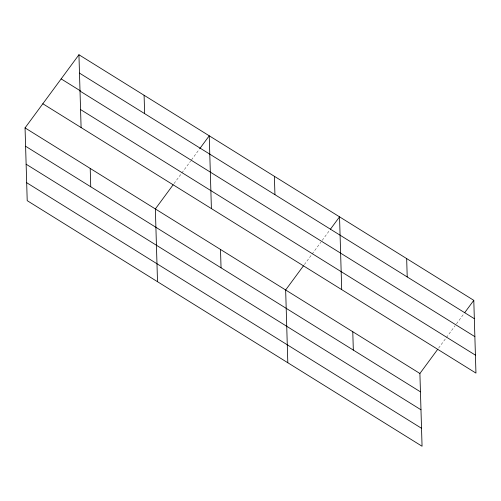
<?xml version="1.0" encoding="UTF-8"?>
<svg xmlns="http://www.w3.org/2000/svg" width="501" height="501" viewBox="0 0 501 501"><rect width="100%" height="100%" fill="white"/><g stroke="black" fill="none" stroke-linecap="round" stroke-linejoin="round"><path stroke-width="0.38" stroke-dasharray="2.5 1.88" d="M174.047 183.56L181.381 173.609M181.838 172.989L190.543 161.178M191.457 159.932L199.21 149.411M304.351 264.603L311.678 254.652M312.142 254.032L320.84 242.221M322.212 240.355L329.508 230.454M438.6 348.101L445.934 338.15M446.391 337.53L455.09 325.719M456.461 323.853L464.214 313.332"/><path stroke-width="0.75" d="M437.686 349.341L419.901 373.483L422.061 446.247L27.211 200.663L25.05 127.899L78.939 54.753L473.789 300.337L475.95 373.101L42.836 103.763M173.133 184.806L155.354 208.942L157.508 281.706M199.661 148.791L209.236 135.796L211.397 208.56M303.437 265.843L285.651 289.985L287.812 362.749M330.422 229.214L339.54 216.839L341.701 289.603M464.671 312.712L473.789 300.337M79.484 73.108L474.334 318.692M61.153 78.895L80.241 90.762M80.016 91.063L474.867 336.647M80.561 109.562L475.418 355.146M25.05 127.899L419.901 373.483M25.595 146.254L420.445 391.838M26.127 164.209L420.984 409.793M26.678 182.708L421.529 428.292M406.668 258.585L407.213 276.94M352.779 331.731L353.324 350.086M274.391 176.314L274.936 194.67M220.503 249.46L221.047 267.822M144.088 95.271L144.632 113.633M90.199 168.424L90.744 186.779M78.939 54.753L81.099 127.517"/></g></svg>
